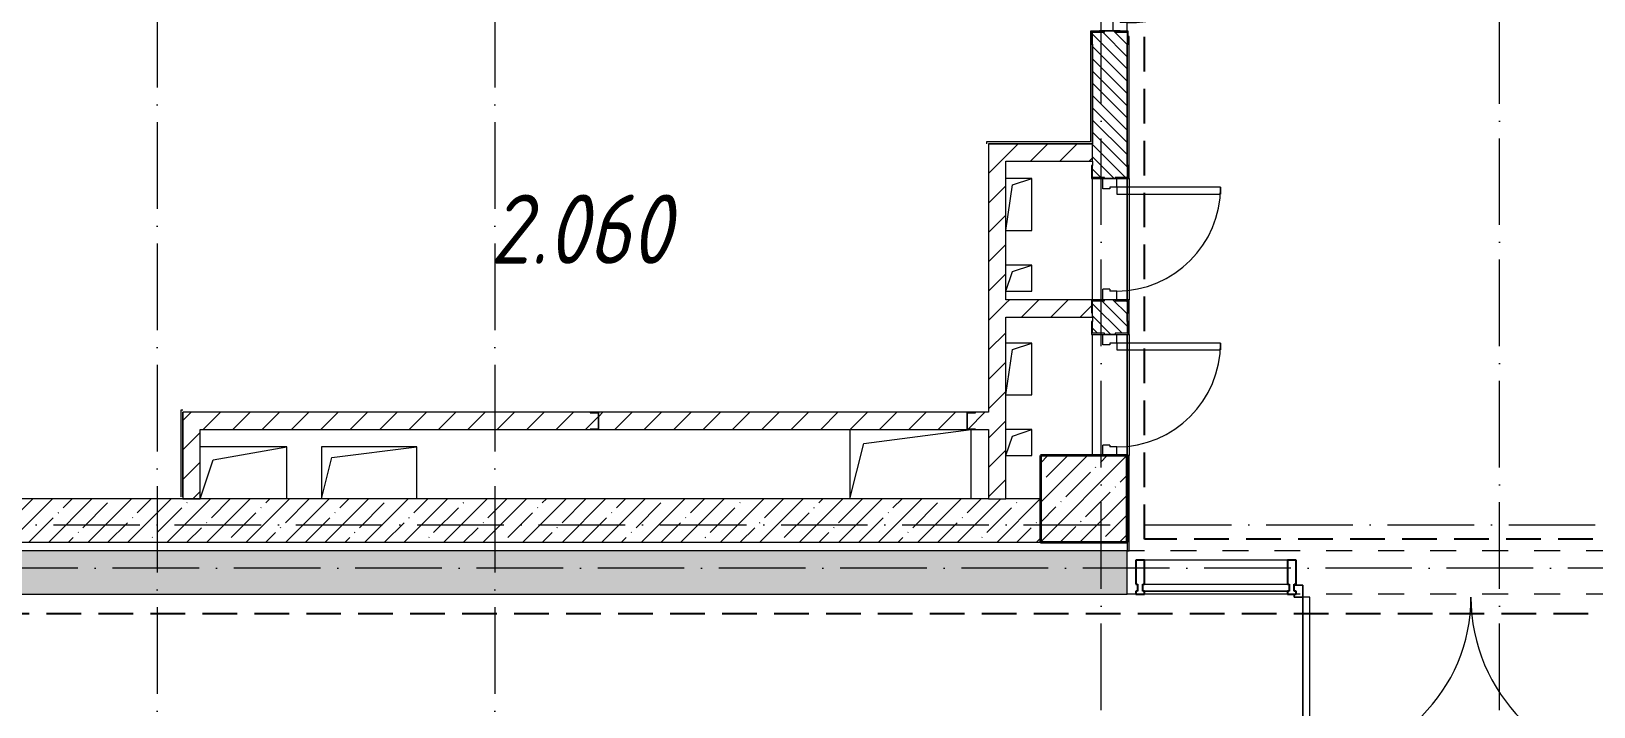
# Model space of a CAD drawing. Header units: millimetres. Extents: x -213536 to 1564669, y -45299 to 942238.
# Drawn here: x 207870 to 216889, y 223215 to 227115 of the extents above; entities that cross this region are included whole.
import ezdxf

# ---------------------------------------------------------------- set-up
doc = ezdxf.new("R2010")
doc.units = ezdxf.units.MM
for name, pattern in [('50_200_ШТРИХ_1Т_ш5_п1_п1_', [700, 500, -100, 0, -100]), ('Штрих короткий', [300, 150, -150]), ('Штриховая _2 мм - 1 мм_', [300, 200, -100])]:
    doc.linetypes.add(name, pattern=pattern)
for name, color, linetype, lineweight in [('0-1', 7, 'Continuous', 5), ('0-2', 7, 'Continuous', 9), ('Двери', 7, 'Continuous', 9), ('Импосты витража', 7, 'Continuous', 9), ('Импосты витража-1', 7, 'Continuous', 25), ('Каркас_Импост', 7, 'Continuous', 13), ('Марки помещений', 7, 'Continuous', 9), ('Несущие колонны', 7, 'Continuous', 9), ('Несущие колонны-1', 7, 'Continuous', 35), ('Обобщенные модели', 7, 'Continuous', 9), ('Общие ребра', 7, 'Continuous', 9), ('Оси-2', 7, '50_200_ШТРИХ_1Т_ш5_п1_п1_', 9), ('Остекление-1', 7, 'Continuous', 9), ('Открывание-1', 7, 'Continuous', 9), ('Панель', 7, 'Continuous', 13), ('Перемычка-1', 7, 'Штрих короткий', 9), ('Стены', 7, 'Continuous', 9), ('Стены-1', 7, 'Continuous', 13), ('Штриховка разреза-1', 7, 'Continuous', 9), ('Элементы узлов', 7, 'Continuous', 9)]:
    doc.layers.add(name, color=color, linetype=linetype, lineweight=lineweight)
doc.layers.add('СТ-1_1', color=7, linetype='Штриховая _2 мм - 1 мм_', lineweight=90, true_color=0x888888)
doc.layers.get('0-2').off()
doc.styles.add('ISOCPEUR_I_2', font='isocpeui.ttf', dxfattribs={"width": 0.85, "height": 2.3})
pattern_1 = [(45, (0, 0), (-84.8528, 84.8528), [])]
pattern_2 = [(45, (0, 0), (-114.04925, 114.04925), []), (45, (114.05, 0), (-114.04925, 114.04925), [201.612, -40.322, 3.353, -36.97])]

# ---------------------------------------------------------------- blocks, each defined once
blk = doc.blocks.new('BSC_Колонна _Прямоугольная - 500х500-V42-АИ2_02_План отделки стен 2-го этажа _Часть 2_')
at = {"layer": 'Несущие колонны'}
h = blk.add_hatch(dxfattribs=at)
h.set_pattern_fill('FP_50', color=256, style=0, pattern_type=2)
h.set_pattern_definition([(45, (-7700, -11600), (-114.0493, 114.0493), []), (45, (-7585.95, -11600), (-114.0493, 114.0493), [201.613, -40.323, 3.353, -36.97])])
h.paths.add_polyline_path([(-250, -250), (250, -250), (250, 250), (-250, 250)], flags=0)
at = {"layer": 'Несущие колонны-1'}
for p, q in [((250, 250), (-250, 250)), ((-250, 250), (-250, -250)), ((250, -250), (250, 250)), ((-250, -250), (250, -250))]:
    blk.add_line(p, q, dxfattribs=at)
blk = doc.blocks.new('Дверь_СКБ_1Ст_Внутренняя_ШЕР - СОШ_Д-1__Дв_700x1800h_Технический шкаф ЭОМ и СС_EI30-28356529-АИ2_02_План отделки стен 2-го этажа _Часть 2_')
at = {"layer": 'Каркас_Импост'}
for p, q in [((-287.5, 40), (-337.5, 40)), ((-337.5, 31), (-337.5, -31)), ((-287.5, 40), (-287.5, 0)), ((-287.5, 0), (-277.5, 0)), ((-277.5, 0), (-277.5, -40)), ((302.5, 0), (312.5, 0)), ((302.5, 0), (302.5, -40)), ((362.5, 40), (312.5, 40)), ((312.5, 40), (312.5, 0)), ((362.5, 40), (362.5, -40)), ((-277.5, -40), (-337.5, -40)), ((362.5, -40), (302.5, -40))]:
    blk.add_line(p, q, dxfattribs=at)
at = {"layer": 'Открывание-1'}
blk.add_arc((-287.5, 40), 600, 360, 90, dxfattribs=at)
at = {"layer": 'Панель'}
for p, q in [((-287.5, 640), (-247.5, 640)), ((-287.5, 640), (-287.5, 40)), ((-247.5, 40), (-247.5, 640)), ((-287.5, 40), (-247.5, 40))]:
    blk.add_line(p, q, dxfattribs=at)
blk = doc.blocks.new('Дверь_СКБ_1Ст_Внутренняя_ШЕР - СОШ_Д-1__Дв_700x1800h_Технический шкаф ЭОМ и СС_EI30-28321257-АИ2_02_План отделки стен 2-го этажа _Часть 2_')
at = {"layer": 'Каркас_Импост'}
for p, q in [((-287.5, 40), (-337.5, 40)), ((-337.5, 40), (-337.5, -40)), ((-287.5, 40), (-287.5, 0)), ((-287.5, 0), (-277.5, 0)), ((-277.5, 0), (-277.5, -40)), ((302.5, 0), (312.5, 0)), ((302.5, 0), (302.5, -40)), ((362.5, 40), (312.5, 40)), ((312.5, 40), (312.5, 0)), ((362.5, 31), (362.5, -31)), ((-277.5, -40), (-337.5, -40)), ((362.5, -40), (302.5, -40))]:
    blk.add_line(p, q, dxfattribs=at)
at = {"layer": 'Открывание-1'}
blk.add_arc((-287.5, 40), 600, 360, 90, dxfattribs=at)
at = {"layer": 'Панель'}
for p, q in [((-287.5, 640), (-247.5, 640)), ((-287.5, 640), (-287.5, 40)), ((-247.5, 40), (-247.5, 640)), ((-287.5, 40), (-247.5, 40))]:
    blk.add_line(p, q, dxfattribs=at)
blk = doc.blocks.new('Дверь_СКБ_1Ст_Внутренняя_ШЕР - СОШ_Д-17__Дв_1150x2100h_Лаборантские_ Инструментальные_EI30-28417851-АИ2_02_План отделки стен 2-го этажа _Часть 2_')
at = {"layer": 'Каркас_Импост'}
for p, q in [((-512.5, 100), (-562.5, 100)), ((-562.5, 100), (-562.5, 20)), ((-512.5, 100), (-512.5, 60)), ((587.5, 100), (537.5, 100)), ((537.5, 100), (537.5, 60)), ((587.5, 100), (587.5, 20)), ((-502.5, 20), (-562.5, 20)), ((-512.5, 60), (-502.5, 60)), ((-502.5, 60), (-502.5, 20)), ((527.5, 60), (537.5, 60)), ((527.5, 60), (527.5, 20)), ((587.5, 20), (527.5, 20))]:
    blk.add_line(p, q, dxfattribs=at)
at = {"layer": 'Открывание-1'}
blk.add_arc((-512.5, 100), 1050, 360, 90, dxfattribs=at)
at = {"layer": 'Панель'}
for p, q in [((-512.5, 1150), (-472.5, 1150)), ((-512.5, 1150), (-512.5, 100)), ((-472.5, 100), (-472.5, 1150)), ((-512.5, 100), (-472.5, 100))]:
    blk.add_line(p, q, dxfattribs=at)
blk = doc.blocks.new('Дверь_Витражная_СКБ_2Ст2 - ДВВ_ДАО_СОШ_Коридор_отсек-35586415-АИ2_02_План отделки стен 2-го этажа _Часть 2_')
at = {"layer": 'Двери'}
for p, q in [((-985, -1005), (-985, -35)), ((985, -1035), (985, -35))]:
    blk.add_line(p, q, dxfattribs=at)
for centre, radius, start, end in [((-985, -35), 970, 270, 0), ((985, -35), 1000, 180, 270)]:
    blk.add_arc(centre, radius, start, end, dxfattribs=at)
at = {"layer": 'Элементы узлов'}
for p, q in [((-1035, 35), (-985, 35)), ((-985, 35), (-1035, 35)), ((-985, 35), (-985, -35)), ((-985, -35), (-985, 35)), ((1035, 35), (985, 35)), ((985, 35), (985, -35)), ((1035, 35), (985, 35)), ((985, 35), (985, -35)), ((-1035, -35), (-1035, -17)), ((-1035, -17), (-1035, -35)), ((-985, -35), (-1035, -35)), ((-1035, -35), (-985, -35)), ((-945, -35), (-985, -35)), ((-985, -35), (-985, -1005)), ((-945, -1005), (-945, -35)), ((923, -35), (923, -1035)), ((963, -35), (923, -35)), ((963, -1035), (963, -35)), ((985, -35), (1035, -35)), ((985, -35), (1035, -35)), ((1035, -35), (1035, -17)), ((1035, -35), (1035, -17)), ((-985, -1005), (-945, -1005)), ((923, -1035), (963, -1035))]:
    blk.add_line(p, q, dxfattribs=at)
blk = doc.blocks.new('Прямоугольный импост - Импост структурный с накладкой - 180мм-26940402-АИ2_02_План отделки стен 2-го этажа _Часть 2_')
at = {"layer": 'Импосты витража-1'}
for p, q in [((-25, 0), (-25, 17)), ((-25, 17), (25, 17)), ((-15, 0), (-25, 0)), ((-15, -40), (-15, 0)), ((25, 0), (15, 0)), ((15, 0), (15, -40)), ((25, 17), (25, 0)), ((-25, -180), (-25, -40)), ((-25, -40), (-15, -40)), ((15, -40), (25, -40)), ((25, -40), (25, -180)), ((25, -180), (-25, -180))]:
    blk.add_line(p, q, dxfattribs=at)
blk = doc.blocks.new('PNS_Панель прямоугольная2 - Нр_Стекло - 40мм-26940512-АИ2_02_План отделки стен 2-го этажа _Часть 2_')
at = {"layer": 'Остекление-1'}
for p, q in [((-412.5, 40), (412.5, 40)), ((-422.5, 0), (422.5, 0)), ((412.5, 0), (-412.5, 0))]:
    blk.add_line(p, q, dxfattribs=at)
blk = doc.blocks.new('Прямоугольный импост - Импост структурный с накладкой - 180мм-23818297-АИ2_02_План отделки стен 2-го этажа _Часть 2_')
at = {"layer": 'Импосты витража'}
for p, q in [((11850, 11247), (11025, 11247)), ((11850, 11050), (11025, 11050))]:
    blk.add_line(p, q, dxfattribs=at)
blk = doc.blocks.new('Прямоугольный импост - Импост структурный с накладкой - 180мм-26940403-АИ2_02_План отделки стен 2-го этажа _Часть 2_')
at = {"layer": 'Импосты витража-1'}
for p, q in [((-25, 0), (-25, 17)), ((-25, 17), (25, 17)), ((-15, 0), (-25, 0)), ((-15, -40), (-15, 0)), ((25, 0), (15, 0)), ((15, 0), (15, -40)), ((25, 17), (25, 0)), ((-25, -180), (-25, -40)), ((-25, -40), (-15, -40)), ((15, -40), (25, -40)), ((25, -40), (25, -180)), ((25, -180), (-25, -180))]:
    blk.add_line(p, q, dxfattribs=at)
blk = doc.blocks.new('Проем_Дверь_Прямоугольный - 4000х2400h_витражные проемы-26940178-АИ2_02_План отделки стен 2-го этажа _Часть 2_')
at = {"layer": 'Перемычка-1'}
for p, q in [((2000, 125), (-2000, 125)), ((2000, -125), (-2000, -125))]:
    blk.add_line(p, q, dxfattribs=at)
blk = doc.blocks.new('Фахверк_СКБ_Уголок - 200_3960_зеркало-28268689-АИ2_02_План отделки стен 2-го этажа _Часть 2_')
at = {"layer": 'Обобщенные модели'}
for p, q in [((200, 156), (125, 156)), ((125, 156), (125, 81)), ((131, 81), (131, 150)), ((131, 150), (200, 150)), ((200, 150), (200, 156)), ((125, 81), (131, 81)), ((131, 19), (125, 19)), ((125, 19), (125, -56)), ((131, -50), (131, 19)), ((125, -56), (200, -56)), ((200, -50), (131, -50)), ((200, -56), (200, -50))]:
    blk.add_line(p, q, dxfattribs=at)
blk = doc.blocks.new('154_Стойка_СКБ_Уголок - СМ-2180_200-28268025-АИ2_02_План отделки стен 2-го этажа _Часть 2_')
at = {"layer": 'Обобщенные модели'}
for p, q in [((125, 156), (125, 81)), ((200, 156), (125, 156)), ((131, 81), (131, 150)), ((131, 150), (200, 150)), ((200, 150), (200, 156)), ((125, 81), (131, 81)), ((131, 19), (125, 19)), ((125, 19), (125, -56)), ((131, -50), (131, 19)), ((125, -56), (200, -56)), ((200, -50), (131, -50)), ((200, -56), (200, -50))]:
    blk.add_line(p, q, dxfattribs=at)
blk = doc.blocks.new('Стойка_Влож_Полоса боковая - Полоса-28213942-АИ2_02_План отделки стен 2-го этажа _Часть 2_')
at = {"layer": 'Обобщенные модели'}
for p, q in [((-5, 60), (0, 60)), ((-5, -60), (-5, 60)), ((0, 31), (0, -31)), ((0, -60), (-5, -60))]:
    blk.add_line(p, q, dxfattribs=at)
blk = doc.blocks.new('154_Фахверк_СКБ_Швеллер - Тип_100_3960-28318856-АИ2_02_План отделки стен 2-го этажа _Часть 2_')
at = {"layer": 'Обобщенные модели'}
for p, q in [((175, 50), (125, 50)), ((125, 50), (125, -50)), ((128, 47), (175, 47)), ((128, -47), (128, 47)), ((175, 47), (175, 50)), ((125, -50), (175, -50)), ((175, -47), (128, -47)), ((175, -50), (175, -47))]:
    blk.add_line(p, q, dxfattribs=at)
blk = doc.blocks.new('AR_Отверстие прямоугольное _в плите_ - AR_Отверстие прямоугольное _в плите_-V191-АИ2_02_План отделки стен 2-го этажа _Часть 2_')
at = {"layer": 'Обобщенные модели'}
for p, q in [((75, 75), (-75, 75)), ((-75, -75), (-37.5, 37.5)), ((-37.5, 37.5), (75, 75)), ((75, -75), (75, 75)), ((-75, -75), (75, -75))]:
    blk.add_line(p, q, dxfattribs=at)
blk = doc.blocks.new('AR_Отверстие прямоугольное _в плите_ - AR_Отверстие прямоугольное _в плите_-V192-АИ2_02_План отделки стен 2-го этажа _Часть 2_')
at = {"layer": 'Обобщенные модели'}
for p, q in [((75, 150), (-75, 150)), ((-75, -150), (-37.5, 112.5)), ((-37.5, 112.5), (75, 150)), ((75, -150), (75, 150)), ((-75, -150), (75, -150))]:
    blk.add_line(p, q, dxfattribs=at)
blk = doc.blocks.new('AR_Отверстие прямоугольное _в плите_ - AR_Отверстие прямоугольное _в плите_-30552525-АИ2_02_План отделки стен 2-го этажа _Часть 2_')
at = {"layer": 'Обобщенные модели'}
for p, q in [((-350, 200), (-350, -200)), ((-270, 120), (350, 200)), ((350, -200), (350, 200)), ((-350, -200), (-270, 120))]:
    blk.add_line(p, q, dxfattribs=at)
blk = doc.blocks.new('AR_Отверстие прямоугольное _в плите_ - AR_Отверстие прямоугольное _в плите_-30459267-АИ2_02_План отделки стен 2-го этажа _Часть 2_')
at = {"layer": 'Обобщенные модели'}
for p, q in [((250, 150), (-250, 150)), ((-175, 75), (250, 150)), ((250, -150), (250, 150)), ((-250, -150), (-175, 75))]:
    blk.add_line(p, q, dxfattribs=at)
blk = doc.blocks.new('AR_Отверстие прямоугольное _в плите_ - AR_Отверстие прямоугольное _в плите_-30552596-АИ2_02_План отделки стен 2-го этажа _Часть 2_')
at = {"layer": 'Обобщенные модели'}
for p, q in [((275, 150), (-275, 150)), ((-275, 150), (-275, -150)), ((-215, 90), (275, 150)), ((275, -150), (275, 150)), ((-275, -150), (-215, 90))]:
    blk.add_line(p, q, dxfattribs=at)
blk = doc.blocks.new('154_Фахверк_СКБ_Швеллер - Тип_100_3960_зеркало-36793856-АИ2_02_План отделки стен 2-го этажа _Часть 2_')
at = {"layer": 'Обобщенные модели'}
for p, q in [((175, 50), (125, 50)), ((125, 50), (125, -50)), ((128, 47), (175, 47)), ((128, -47), (128, 47)), ((175, 47), (175, 50)), ((125, -50), (175, -50)), ((175, -47), (128, -47)), ((175, -50), (175, -47))]:
    blk.add_line(p, q, dxfattribs=at)
blk = doc.blocks.new('0125-Р-ОО-Ш2-АР-о_23_10_2024_rvt-1-АИ2_02_План отделки стен 2-го этажа _Часть 2_')
at = {"layer": 'Штриховка разреза-1'}
h = blk.add_hatch(dxfattribs=at)
h.set_pattern_fill('FP_2', color=256, style=0, pattern_type=2)
h.set_pattern_definition([(135, (0, 0), (-35.35534, -35.35534), [])])
h.paths.add_polyline_path([(7881, 12550), (7881, 12556), (7950, 12556), (7950, 12744), (7881, 12744), (7881, 12750), (7819, 12750), (7819, 12744), (7750, 12744), (7750, 12556), (7819, 12556), (7819, 12550)], flags=0)
h.paths.add_polyline_path([(7881, 13450), (7881, 13456), (7950, 13456), (7950, 14294), (7881, 14294), (7881, 14300), (7819, 14300), (7819, 14294), (7750, 14294), (7750, 13456), (7819, 13456), (7819, 13450)], flags=0)
h.paths.add_polyline_path([(7950, 15450), (7950, 15750), (7750, 15750), (7750, 15450), (7910, 15450)], flags=0)
h = blk.add_hatch(dxfattribs=at)
h.set_pattern_fill('FP_3', color=256, style=0, pattern_type=2)
h.set_pattern_definition(pattern_1)
h.paths.add_polyline_path([(7250, 11600), (7250, 13650), (7150, 13650), (7150, 11600)], flags=0)
h = blk.add_hatch(dxfattribs=at)
h.set_pattern_fill('FP_3', color=256, style=0, pattern_type=2)
h.set_pattern_definition(pattern_1)
h.paths.add_polyline_path([(7750, 13550), (7750, 13650), (7250, 13650), (7250, 13550)], flags=0)
h = blk.add_hatch(dxfattribs=at)
h.set_pattern_fill('FP_3', color=256, style=0, pattern_type=2)
h.set_pattern_definition(pattern_1)
h.paths.add_polyline_path([(7750, 12650), (7750, 12675), (7744, 12675), (7744, 12750), (7250, 12750), (7250, 12650), (7744, 12650)], flags=0)
h = blk.add_hatch(dxfattribs=at)
h.set_pattern_fill('FP_3', color=256, style=0, pattern_type=2)
h.set_pattern_definition(pattern_1)
h.paths.add_polyline_path([(2600, 11600), (2600, 12100), (2500, 12100), (2500, 11600)], flags=0)
h = blk.add_hatch(dxfattribs=at)
h.set_pattern_fill('FP_3', color=256, style=0, pattern_type=2)
h.set_pattern_definition(pattern_1)
h.paths.add_polyline_path([(7150, 12000), (7150, 12100), (7075, 12100), (7075, 12097), (7028, 12097), (7028, 12003), (7075, 12003), (7075, 12000), (7139.2, 12000)], flags=0)
h.paths.add_polyline_path([(7025, 12000), (7025, 12100), (4900, 12100), (4900, 12000), (5275.2, 12000)], flags=0)
h.paths.add_polyline_path([(4850, 12000), (4850, 12003), (4897, 12003), (4897, 12097), (4850, 12097), (4850, 12100), (2600, 12100), (2600, 12000)], flags=0)
h = blk.add_hatch(dxfattribs=at)
h.set_pattern_fill('FP_1', color=256, style=0, pattern_type=2)
h.set_pattern_definition(pattern_2)
h.paths.add_polyline_path([(7450, 11350), (7450, 11600), (400, 11600), (400, 11350), (7139.2, 11350)], flags=0)
h = blk.add_hatch(dxfattribs=at)
h.set_pattern_fill('FP_1', color=256, style=0, pattern_type=2)
h.set_pattern_definition(pattern_2)
h.paths.add_polyline_path([(25900, 11050), (25900, 11300), (25000, 11300), (25000, 11050)], flags=0)
h.paths.add_polyline_path([(22900, 11050), (22900, 11300), (15250, 11300), (15250, 11050), (20187, 11050)], flags=0)
h.paths.add_polyline_path([(12731.1, 11050), (13150, 11050), (13150, 11300), (11950, 11300), (11950, 11050)], flags=0)
h.paths.add_polyline_path([(7139.2, 11050), (7950, 11050), (7950, 11300), (400, 11300), (400, 11050), (5275.2, 11050)], flags=0)
at = {"layer": 'Общие ребра'}
for p, q in [((7750, 13550), (7750, 13650)), ((7750, 12650), (7750, 12675)), ((7150, 11600), (7250, 11600))]:
    blk.add_line(p, q, dxfattribs=at)
at = {"layer": 'Стены'}
for p, q in [((7750, 12750), (7750, 13450)), ((7950, 13450), (7950, 12750)), ((7750, 11850), (7750, 12550)), ((7950, 12550), (7950, 11850))]:
    blk.add_line(p, q, dxfattribs=at)
at = {"layer": 'Стены-1'}
for p, q in [((7750, 14225), (7750, 13650)), ((7950, 13525), (7950, 14225)), ((7150, 13650), (7150, 12100)), ((7250, 13650), (7150, 13650)), ((7750, 13650), (7250, 13650)), ((7250, 12750), (7250, 13550)), ((7250, 13550), (7750, 13550)), ((7750, 13550), (7750, 13525)), ((7819, 13450), (7881, 13450)), ((7744, 12750), (7250, 12750)), ((7881, 12750), (7819, 12750)), ((7250, 11600), (7250, 12650)), ((7250, 12650), (7750, 12650)), ((7750, 12650), (7750, 12625)), ((7950, 12625), (7950, 12675)), ((7819, 12550), (7881, 12550)), ((2500, 12100), (2500, 11600)), ((2600, 12100), (2500, 12100)), ((4850, 12100), (2600, 12100)), ((7025, 12100), (4900, 12100)), ((7150, 12100), (7075, 12100)), ((2600, 12000), (4850, 12000)), ((2600, 11600), (2600, 12000)), ((4900, 12000), (7025, 12000)), ((7075, 12000), (7150, 12000)), ((7150, 12000), (7150, 11600)), ((7150, 11600), (400, 11600)), ((2500, 11600), (2600, 11600)), ((7450, 11600), (7250, 11600)), ((400, 11350), (7450, 11350)), ((7950, 11300), (400, 11300)), ((7950, 11050), (7950, 11300)), ((400, 11050), (7950, 11050))]:
    blk.add_line(p, q, dxfattribs=at)
at = {"layer": '0-2'}
for name, p, rotation in [('Дверь_СКБ_1Ст_Внутренняя_ШЕР - СОШ_Д-17__Дв_1150x2100h_Лаборантские_ Инструментальные_EI30-28417851-АИ2_02_План отделки стен 2-го этажа _Часть 2_', (7850, 14887.5), 269.9999999999999), ('154_Стойка_СКБ_Уголок - СМ-2180_200-28268025-АИ2_02_План отделки стен 2-го этажа _Часть 2_', (7800, 14425), 269.9999999999999), ('Стойка_Влож_Полоса боковая - Полоса-28213942-АИ2_02_План отделки стен 2-го этажа _Часть 2_', (7850, 14300), 269.9999999999999), ('154_Стойка_СКБ_Уголок - СМ-2180_200-28268025-АИ2_02_План отделки стен 2-го этажа _Часть 2_', (7900, 13325), 89.99999999999991), ('Дверь_СКБ_1Ст_Внутренняя_ШЕР - СОШ_Д-1__Дв_700x1800h_Технический шкаф ЭОМ и СС_EI30-28321257-АИ2_02_План отделки стен 2-го этажа _Часть 2_', (7850, 13112.5), 269.9999999999999), ('Фахверк_СКБ_Уголок - 200_3960_зеркало-28268689-АИ2_02_План отделки стен 2-го этажа _Часть 2_', (7800, 12875), 269.9999999999999), ('Фахверк_СКБ_Уголок - 200_3960_зеркало-28268689-АИ2_02_План отделки стен 2-го этажа _Часть 2_', (7900, 12425), 89.99999999999991), ('Дверь_СКБ_1Ст_Внутренняя_ШЕР - СОШ_Д-1__Дв_700x1800h_Технический шкаф ЭОМ и СС_EI30-28356529-АИ2_02_План отделки стен 2-го этажа _Часть 2_', (7850, 12212.5), 269.9999999999999), ('154_Фахверк_СКБ_Швеллер - Тип_100_3960-28318856-АИ2_02_План отделки стен 2-го этажа _Часть 2_', (5025, 12050), 180)]:
    blk.add_blockref(name, p, dxfattribs=dict(at, rotation=rotation))
for name, p in [('AR_Отверстие прямоугольное _в плите_ - AR_Отверстие прямоугольное _в плите_-V192-АИ2_02_План отделки стен 2-го этажа _Часть 2_', (7325, 13300)), ('AR_Отверстие прямоугольное _в плите_ - AR_Отверстие прямоугольное _в плите_-V191-АИ2_02_План отделки стен 2-го этажа _Часть 2_', (7325, 12875)), ('AR_Отверстие прямоугольное _в плите_ - AR_Отверстие прямоугольное _в плите_-V192-АИ2_02_План отделки стен 2-го этажа _Часть 2_', (7325, 12350)), ('154_Фахверк_СКБ_Швеллер - Тип_100_3960_зеркало-36793856-АИ2_02_План отделки стен 2-го этажа _Часть 2_', (6900, 12050)), ('AR_Отверстие прямоугольное _в плите_ - AR_Отверстие прямоугольное _в плите_-30552525-АИ2_02_План отделки стен 2-го этажа _Часть 2_', (6700, 11800)), ('AR_Отверстие прямоугольное _в плите_ - AR_Отверстие прямоугольное _в плите_-V191-АИ2_02_План отделки стен 2-го этажа _Часть 2_', (7325, 11925)), ('AR_Отверстие прямоугольное _в плите_ - AR_Отверстие прямоугольное _в плите_-30459267-АИ2_02_План отделки стен 2-го этажа _Часть 2_', (2850, 11750)), ('AR_Отверстие прямоугольное _в плите_ - AR_Отверстие прямоугольное _в плите_-30552596-АИ2_02_План отделки стен 2-го этажа _Часть 2_', (3575, 11750)), ('BSC_Колонна _Прямоугольная - 500х500-V42-АИ2_02_План отделки стен 2-го этажа _Часть 2_', (7700, 11600)), ('Проем_Дверь_Прямоугольный - 4000х2400h_витражные проемы-26940178-АИ2_02_План отделки стен 2-го этажа _Часть 2_', (9950, 11175)), ('Прямоугольный импост - Импост структурный с накладкой - 180мм-23818297-АИ2_02_План отделки стен 2-го этажа _Часть 2_', (-2975, 0)), ('PNS_Панель прямоугольная2 - Нр_Стекло - 40мм-26940512-АИ2_02_План отделки стен 2-го этажа _Часть 2_', (8462.5, 11067)), ('Дверь_Витражная_СКБ_2Ст2 - ДВВ_ДАО_СОШ_Коридор_отсек-35586415-АИ2_02_План отделки стен 2-го этажа _Часть 2_', (9950, 11067))]:
    blk.add_blockref(name, p, dxfattribs=at)
at = {"layer": '0-2', "extrusion": (0, 0, -1), "rotation": 180}
for name, p in [('Прямоугольный импост - Импост структурный с накладкой - 180мм-26940403-АИ2_02_План отделки стен 2-го этажа _Часть 2_', (-8025, 11067)), ('Прямоугольный импост - Импост структурный с накладкой - 180мм-26940402-АИ2_02_План отделки стен 2-го этажа _Часть 2_', (-8900, 11067))]:
    blk.add_blockref(name, p, dxfattribs=at)
blk = doc.blocks.new('Оси1')
at = {"layer": 'Оси-2'}
for p, q in [((208595.6, 264395.4), (208595.6, 210594.5)), ((210545.6, 264395.4), (210545.6, 210594.5)), ((214045.6, 210594.5), (214045.6, 264395.4)), ((216345.6, 210594.5), (216345.6, 264395.4)), ((205196.8, 224265.2), (232045.6, 224265.2)), ((312453.9, 224015.2), (203926.8, 224015.2))]:
    blk.add_line(p, q, dxfattribs=at)

msp = doc.modelspace()

# ---------------------------------------------------------------- linework, layer by layer
at = {"layer": 'СТ-1_1', "lineweight": 25}
for p, q in [((214295.6, 224183.2), (214295.6, 262003.2)), ((218083.6, 224183.2), (214295.6, 224183.2)), ((206757.6, 223753.2), (234283.6, 223753.2))]:
    msp.add_line(p, q, dxfattribs=at)
at = {"layer": 'Стены'}
for p, q in [((214195.6, 225565.2), (214195.6, 226265.2)), ((214207.6, 226265.2), (214207.6, 225565.2)), ((214195.6, 224665.2), (214195.6, 225365.2)), ((214207.6, 225365.2), (214207.6, 224665.2))]:
    msp.add_line(p, q, dxfattribs=at)
at = {"layer": 'Стены-1'}
for p, q in [((213983.6, 227115.2), (213983.6, 226477.2)), ((213989.6, 227115.2), (213983.6, 227115.2)), ((213995.6, 226465.2), (213995.6, 227040.2)), ((214195.6, 227040.2), (214195.6, 226340.2)), ((214207.6, 227085.2), (214201.6, 227085.2)), ((214207.6, 226265.2), (214207.6, 227085.2)), ((213983.6, 226477.2), (213383.6, 226477.2)), ((213383.6, 226477.2), (213383.6, 226465.2)), ((213395.6, 226465.2), (213995.6, 226465.2)), ((214201.6, 226265.2), (214207.6, 226265.2)), ((214207.6, 225565.2), (214201.6, 225565.2)), ((214207.6, 225365.2), (214207.6, 225565.2)), ((214195.6, 225490.2), (214195.6, 225440.2)), ((214201.6, 225365.2), (214207.6, 225365.2)), ((208745.6, 224927.2), (208733.6, 224927.2)), ((208733.6, 224927.2), (208733.6, 224427.2)), ((208745.6, 224427.2), (208745.6, 224915.2)), ((214207.6, 224665.2), (214195.6, 224665.2)), ((214207.6, 224115.2), (214207.6, 224665.2)), ((214195.6, 224165.2), (214195.6, 224115.2)), ((214195.6, 224115.2), (214207.6, 224115.2))]:
    msp.add_line(p, q, dxfattribs=at)

# ---------------------------------------------------------------- block references
at = {"color": 2, "lineweight": 30}
msp.add_blockref('Оси1', (0, 0), dxfattribs=at)
at = {"layer": '0-1'}
msp.add_blockref('0125-Р-ОО-Ш2-АР-о_23_10_2024_rvt-1-АИ2_02_План отделки стен 2-го этажа _Часть 2_', (206245.6, 212815.2), dxfattribs=at)

# ---------------------------------------------------------------- texts
at = {"layer": 'Марки помещений', "color": 2, "insert": (210516.7, 226172.8), "char_height": 400, "width": 785.654, "attachment_point": 1, "style": 'ISOCPEUR_I_2'}
msp.add_mtext('2.060', dxfattribs=at)

doc.saveas('drawing.dxf')
